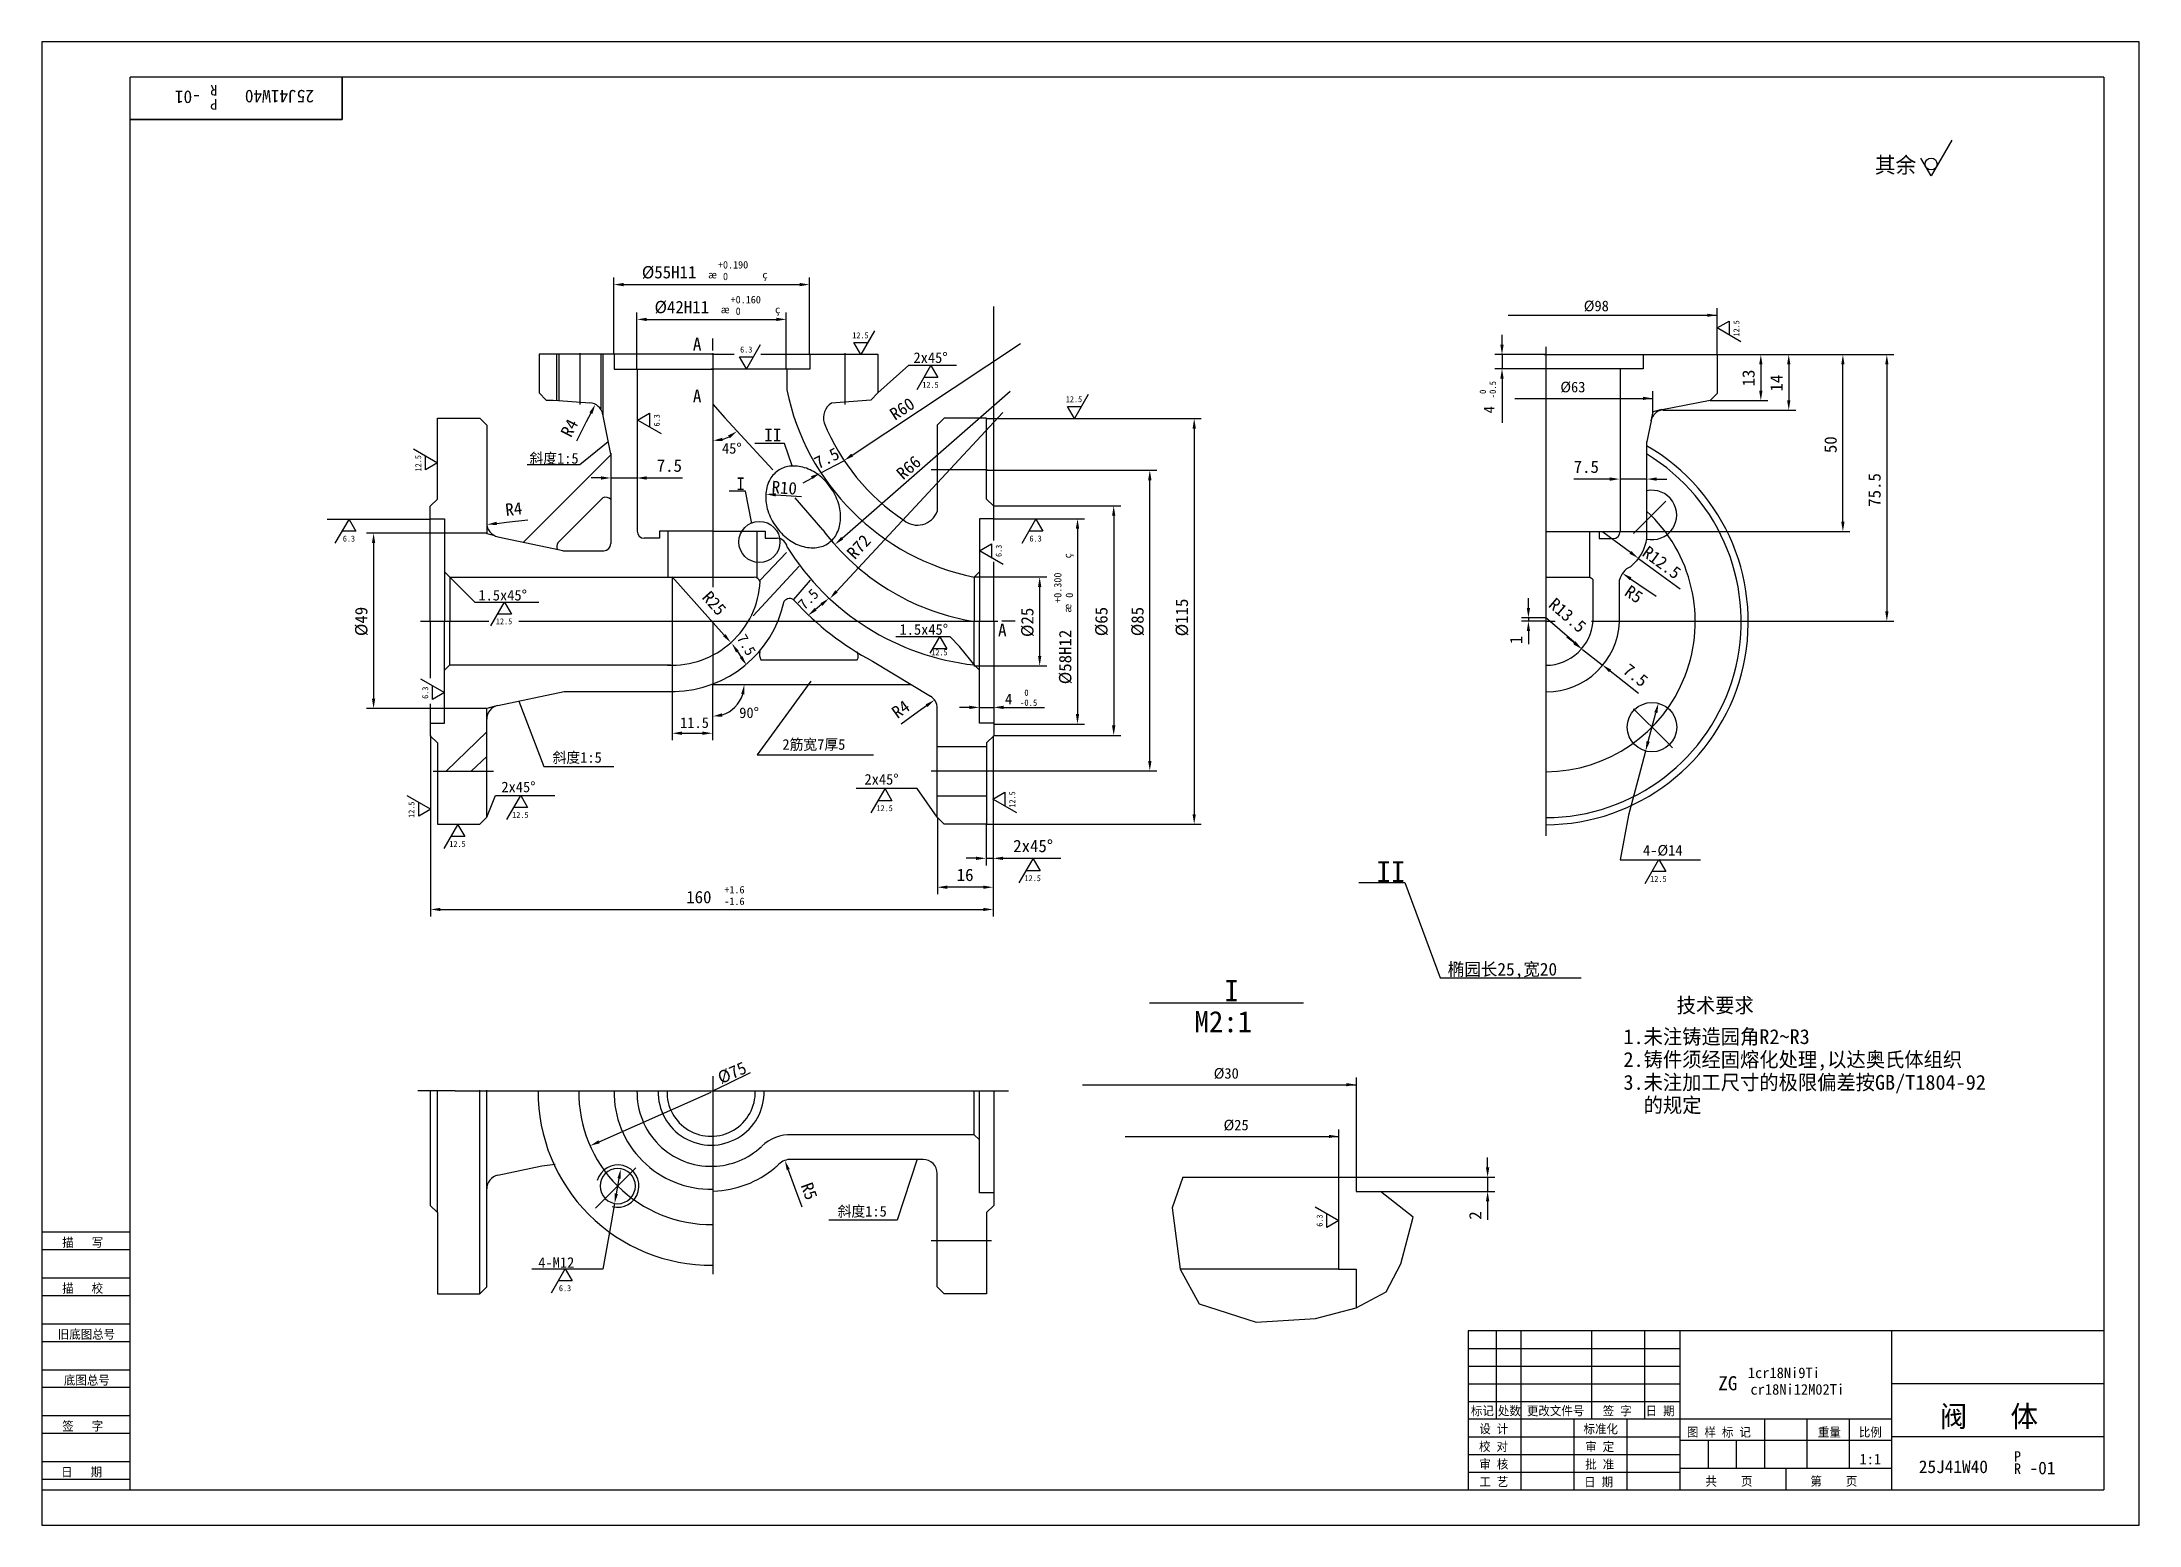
# Model space of a CAD drawing. Header units: metres. Extents: x 0 to 594, y 0 to 420.
import ezdxf

# ---------------------------------------------------------------- set-up
doc = ezdxf.new("R2010")
doc.units = ezdxf.units.M
for name, color, linetype in [('C', 6, 'Continuous'), ('D', 1, 'Continuous'), ('FL', 5, 'Continuous'), ('HA', 5, 'Continuous'), ('T', 7, 'Continuous'), ('TL', 4, 'Continuous')]:
    doc.layers.add(name, color=color, linetype=linetype)

# ---------------------------------------------------------------- blocks, each defined once
blk = doc.blocks.new('TUKUN2')
at = {"layer": 'FL'}
for p, q in [((0, 420), (0, 0)), ((594, 420), (0, 420)), ((594, 0), (594, 420)), ((0, 78), (25, 78)), ((0, 70), (25, 70)), ((0, 65), (25, 65)), ((0, 57), (25, 57)), ((412, 30), (412, 55)), ((419, 10), (419, 55)), ((439, 30), (439, 55)), ((454, 30), (454, 55)), ((0, 52), (25, 52)), ((404, 50), (464, 50)), ((0, 44), (25, 44)), ((404, 45), (464, 45)), ((0, 39), (25, 39)), ((404, 40), (464, 40)), ((0, 31), (25, 31)), ((404, 35), (464, 35)), ((449, 10), (449, 30)), ((0, 26), (25, 26)), ((404, 25), (464, 25)), ((0, 18), (25, 18)), ((404, 20), (464, 20)), ((0, 13), (25, 13)), ((404, 15), (464, 15)), ((0, 0), (594, 0))]:
    blk.add_line(p, q, dxfattribs=at)
at = {"layer": 'TL'}
for p, q in [((25, 10), (25, 410)), ((584, 410), (25, 410)), ((85, 410), (85, 398)), ((584, 410), (584, 10)), ((85, 398), (25, 398)), ((0, 83), (25, 83)), ((404, 55), (404, 10)), ((584, 55), (404, 55)), ((464, 10), (464, 55)), ((524, 10), (524, 55)), ((584, 40), (524, 40)), ((524, 30), (404, 30)), ((434, 10), (434, 30)), ((488, 16), (488, 30)), ((500, 16), (500, 30)), ((512, 16), (512, 30)), ((464, 24), (524, 24)), ((472, 16), (472, 24)), ((480, 16), (480, 24)), ((584, 25), (524, 25)), ((524, 16), (464, 16)), ((494, 10), (494, 16)), ((0, 10), (584, 10))]:
    blk.add_line(p, q, dxfattribs=at)
at = {"layer": 'T'}
for s, p in [('描   写', (5.74, 78.76)), ('描   校', (5.74, 65.76)), ('旧底图总号', (4.49, 52.76)), ('底图总号', (6.22, 39.76)), ('标记', (404.75, 31.07)), ('处数', (412.38, 31.07)), ('更改文件号', (420.61, 31.07)), ('签 字', (442.1, 31.07)), ('日 期', (454.23, 31.07)), ('签   字', (5.74, 26.76)), ('校 对', (407.05, 20.99)), ('设 计', (407.14, 25.99)), ('标准化', (436.65, 25.93)), ('审 定', (437.13, 20.93)), ('图 样 标 记', (465.95, 25.04)), ('重量', (503.03, 25.04)), ('比例', (514.64, 25.04)), ('审 核', (407.14, 15.99)), ('批 准', (437.13, 15.93)), ('日   期', (5.45, 13.76)), ('工 艺', (407.14, 10.99)), ('日 期', (436.84, 10.93)), ('共    页', (471.18, 11.13)), ('第    页', (500.9, 11.13))]:
    blk.add_text(s, height=2.5, dxfattribs=at).set_placement(p)

msp = doc.modelspace()

# ---------------------------------------------------------------- linework, layer by layer
at = {"layer": 'C'}
for p, q in [((426, 333.66), (426, 243.51)), ((152.33, 331.91), (152.33, 317.35)), ((190, 331.91), (190, 322.75)), ((227.41, 331.91), (227.41, 317.35)), ((190, 317.4), (190, 265.59)), ((207.03, 298.85), (193.43, 313.54)), ((267.71, 298.79), (251.89, 298.79)), ((221.2, 281.79), (213.37, 290.91)), ((450.83, 280.83), (459.94, 289.95)), ((107.27, 256), (126.62, 256)), ((135.11, 256), (270.75, 256)), ((190, 256.04), (190, 238.08)), ((425.88, 256), (428.59, 256)), ((438.86, 256), (483.4, 256)), ((426, 243.51), (426, 235.85)), ((426, 235.85), (426, 195.15)), ((450.83, 231.17), (459.94, 222.06)), ((459.94, 222.06), (461.87, 220.13)), ((110.86, 213.47), (127.92, 213.47)), ((267.71, 213.47), (251.89, 213.47)), ((190, 127.11), (190, 101.64)), ((117, 123), (106.43, 123)), ((117, 123), (250, 123)), ((250, 123), (273.78, 123)), ((168.21, 101.12), (158.91, 91.82)), ((190, 101.64), (190, 94.62)), ((158.91, 91.82), (156.79, 89.7)), ((190, 94.62), (190, 71.01)), ((268.96, 80.45), (251.89, 80.45))]:
    msp.add_line(p, q, dxfattribs=at)
msp.add_lwpolyline([(221.2, 281.79, 0.19), (262.98, 256.07, 0.19)], format="xyb", dxfattribs=at)
for centre, radius, start, end in [((425.8, 255.83), 42.5, 270.27, 47.48), ((189.54, 122.59), 37.5, 179.37, 270.71)]:
    msp.add_arc(centre, radius, start, end, dxfattribs=at)
at = {"layer": 'D'}
for p, q in [((540.96, 392.19), (535.11, 382.05)), ((535.11, 382.05), (532.18, 387.12)), ((161.95, 331.57), (161.95, 353.29)), ((164.75, 351.29), (214.6, 351.29)), ((217.4, 331.57), (217.4, 353.29)), ((269.58, 288.5), (269.58, 345.05)), ((474.47, 331.46), (474.47, 344.6)), ((168.53, 327.25), (168.53, 343.43)), ((171.33, 341.43), (208.02, 341.43)), ((210.82, 327.25), (210.82, 343.43)), ((415.26, 342.6), (474.47, 342.6)), ((474.49, 339), (477.87, 340.95)), ((481.25, 335.09), (474.49, 339)), ((477.87, 340.95), (477.87, 337.04)), ((203.44, 334.19), (199.53, 327.43)), ((229.52, 303.01), (277.18, 334.64)), ((231.96, 331.46), (230.01, 334.84)), ((230.01, 334.84), (233.91, 334.84)), ((235.86, 338.22), (231.96, 331.46)), ((413.56, 334.26), (413.56, 337.06)), ((145.75, 331.52), (145.75, 318.46)), ((158.91, 331.52), (158.91, 318.46)), ((197.58, 330.81), (201.48, 330.81)), ((199.53, 327.43), (197.58, 330.81)), ((236.77, 320.6), (245.59, 328.48)), ((245.59, 328.48), (259.06, 328.48)), ((247.89, 321.61), (251.8, 328.37)), ((251.8, 328.37), (253.75, 324.99)), ((425.96, 331.46), (411.56, 331.46)), ((425.96, 327.47), (411.56, 327.47)), ((413.56, 331.46), (413.56, 327.47)), ((474.47, 331.46), (488.87, 331.46)), ((486.87, 328.66), (486.87, 321.24)), ((488.87, 331.46), (496.78, 331.46)), ((494.78, 328.66), (494.78, 318.5)), ((496.78, 331.46), (512.11, 331.46)), ((510.11, 284.12), (510.11, 328.66)), ((512.11, 331.46), (524.56, 331.46)), ((522.56, 328.66), (522.56, 258.75)), ((226.67, 279.47), (274.21, 321.11)), ((253.75, 324.99), (249.84, 324.99)), ((413.56, 324.67), (413.56, 321.87)), ((413.56, 321.87), (413.56, 321.78)), ((413.56, 321.78), (413.56, 312.13)), ((456.3, 315.08), (456.3, 321.06)), ((155.47, 314.88), (154.19, 312.39)), ((158.91, 318.46), (158.91, 314.23)), ((168.69, 312.9), (172.07, 314.85)), ((172.07, 314.85), (172.07, 310.95)), ((225.06, 264.41), (272.15, 315.11)), ((292.44, 313.38), (290.49, 316.76)), ((290.49, 316.76), (294.39, 316.76)), ((296.34, 320.14), (292.44, 313.38)), ((417.19, 319.06), (456.3, 319.06)), ((455.77, 312.67), (456.36, 315.27)), ((458.85, 315.91), (456.25, 315.27)), ((459.07, 315.7), (496.78, 315.7)), ((472.54, 318.44), (488.87, 318.44)), ((154.19, 312.39), (151.39, 306.98)), ((175.45, 308.99), (168.69, 312.9)), ((267.71, 313.33), (328.37, 313.33)), ((326.37, 310.53), (326.37, 201.26)), ((105.27, 304.73), (112.03, 300.82)), ((160.35, 306.78), (152.39, 300.26)), ((210.35, 306.32), (201.97, 306.32)), ((212.52, 299.93), (210.35, 306.32)), ((108.65, 298.87), (108.65, 302.77)), ((112.03, 300.82), (108.65, 298.87)), ((152.39, 300.26), (137.43, 300.26)), ((227, 301.24), (220.5, 297.89)), ((267.71, 298.7), (315.8, 298.7)), ((158.35, 296.52), (155.55, 296.52)), ((161.15, 296.52), (168.45, 296.52)), ((171.25, 296.52), (174.05, 296.52)), ((174.05, 296.52), (181.48, 296.52)), ((199.32, 292.77), (194.67, 292.77)), ((201.06, 283.67), (199.32, 292.77)), ((207.83, 291.76), (215.18, 291.3)), ((218.01, 296.36), (215.52, 295.08)), ((313.8, 216.36), (313.8, 295.9)), ((441.29, 296.21), (433.86, 296.21)), ((444.09, 296.21), (441.29, 296.21)), ((454.6, 296.21), (446.89, 296.21)), ((457.4, 296.21), (460.2, 296.21)), ((269.58, 288.62), (305.57, 288.62)), ((303.57, 285.82), (303.57, 226.43)), ((96.37, 284.8), (80.83, 284.8)), ((83.1, 278.04), (87, 284.8)), ((88.95, 281.42), (85.05, 281.42)), ((87, 284.8), (88.95, 281.42)), ((125.99, 280.89), (91.93, 280.89)), ((110.06, 284.8), (96.37, 284.8)), ((126.03, 283.33), (126.03, 280.7)), ((128.29, 280.17), (126.03, 280.67)), ((128.81, 283.66), (131.59, 283.99)), ((131.59, 283.99), (137.64, 284.69)), ((269.58, 284.95), (295.32, 284.95)), ((277.61, 278.07), (281.51, 284.83)), ((283.46, 281.45), (279.56, 281.45)), ((281.51, 284.83), (283.46, 281.45)), ((293.32, 282.15), (293.32, 229.64)), ((441.13, 281.32), (512.11, 281.32)), ((449.96, 275.42), (442.15, 281.16)), ((93.93, 278.09), (93.93, 234.05)), ((265.54, 275.93), (268.92, 277.88)), ((272.3, 272.03), (265.54, 275.93)), ((268.92, 277.88), (268.92, 273.98)), ((452.22, 273.76), (456.73, 270.45)), ((115.54, 268.43), (122.61, 261.36)), ((193.28, 251.99), (178.47, 268.52)), ((178.47, 268.39), (178.47, 222.23)), ((264, 268.48), (284.6, 268.48)), ((449.98, 267.97), (452.29, 266.4)), ((456.73, 270.45), (463.98, 265.12)), ((122.61, 261.36), (140.75, 261.36)), ((127.1, 254.62), (131.01, 261.38)), ((131.01, 261.38), (132.96, 258)), ((282.6, 265.68), (282.6, 246.11)), ((421.04, 259.73), (421.04, 262.53)), ((452.29, 266.4), (457.19, 263.07)), ((132.96, 258), (129.06, 258)), ((220.77, 260.67), (219.12, 259.32)), ((425.88, 256.93), (419.04, 256.93)), ((425.88, 255.99), (419.04, 255.99)), ((421.04, 256.93), (421.04, 255.99)), ((434.01, 249.98), (425.92, 256.97)), ((483.4, 255.95), (524.56, 255.95)), ((257.28, 251.56), (241.82, 251.56)), ((251.63, 246.88), (254.33, 251.56)), ((254.33, 251.56), (256.28, 248.18)), ((259.9, 248.82), (257.28, 251.56)), ((421.04, 253.19), (421.04, 250.39)), ((421.04, 250.39), (421.04, 249.46)), ((434.14, 249.71), (431.93, 251.43)), ((196.98, 247.36), (198.02, 245.82)), ((256.28, 248.18), (252.38, 248.18)), ((264.3, 243.31), (259.9, 248.82)), ((436.34, 247.99), (441.95, 243.62)), ((107.26, 239.66), (114.02, 235.76)), ((110.64, 233.81), (110.64, 237.71)), ((189.89, 238.08), (189.89, 222.23)), ((217.77, 239.01), (202.56, 218.15)), ((264, 243.31), (284.6, 243.31)), ((444.15, 241.89), (446.36, 240.17)), ((446.36, 240.17), (452.22, 235.61)), ((114.02, 235.76), (110.64, 233.81)), ((129.17, 232.11), (126, 231.2)), ((135.09, 233.3), (142.17, 214.83)), ((250.55, 232.02), (248.29, 230.38)), ((125.99, 231.25), (91.93, 231.25)), ((126, 228.2), (126, 231.13)), ((248.29, 230.38), (243.35, 226.8)), ((262.72, 231.55), (259.92, 231.55)), ((265.52, 231.55), (269.56, 231.55)), ((269.58, 226.84), (295.32, 226.84)), ((272.36, 231.55), (275.16, 231.55)), ((275.16, 231.55), (275.25, 231.55)), ((275.25, 231.55), (279.4, 231.55)), ((279.4, 231.55), (283.97, 231.55)), ((454.95, 221.91), (457.13, 230.02)), ((110.08, 223.58), (110.08, 172.33)), ((181.27, 224.23), (187.09, 224.23)), ((269.42, 223.5), (269.42, 186.81)), ((269.58, 223.63), (305.57, 223.63)), ((142.17, 214.83), (162.01, 214.83)), ((202.56, 218.15), (235.55, 218.15)), ((454.22, 219.2), (452.77, 213.79)), ((247.89, 208.55), (230.67, 208.55)), ((234.91, 201.72), (238.81, 208.48)), ((238.81, 208.48), (240.76, 205.1)), ((253.58, 200.5), (247.89, 208.55)), ((267.71, 213.56), (315.8, 213.56)), ((452.77, 213.79), (449.34, 200.99)), ((103.36, 206.6), (110.12, 202.7)), ((106.74, 200.75), (106.74, 204.65)), ((110.12, 202.7), (106.74, 200.75)), ((126, 200.5), (128.51, 206.57)), ((128.51, 206.57), (145.3, 206.57)), ((131.71, 199.81), (135.62, 206.57)), ((137.57, 203.19), (133.66, 203.19)), ((135.62, 206.57), (137.57, 203.19)), ((240.76, 205.1), (236.86, 205.1)), ((269.37, 205.6), (272.75, 207.55)), ((276.13, 201.69), (269.37, 205.6)), ((272.75, 207.55), (272.75, 203.65)), ((113.93, 191.58), (117.83, 198.34)), ((117.83, 198.34), (119.78, 194.96)), ((253.63, 200.37), (253.63, 178.63)), ((267.41, 198.39), (267.41, 186.81)), ((267.71, 198.46), (328.37, 198.46)), ((449.34, 200.99), (447, 188.38)), ((119.78, 194.96), (115.88, 194.96)), ((264.61, 188.81), (261.81, 188.81)), ((267.41, 188.81), (269.42, 188.81)), ((269.42, 186.81), (269.42, 178.63)), ((272.22, 188.81), (275.02, 188.81)), ((275.02, 188.81), (288.61, 188.81)), ((276.84, 181.9), (280.75, 188.66)), ((282.7, 185.28), (278.8, 185.28)), ((280.75, 188.66), (282.7, 185.28)), ((447, 188.38), (469.79, 188.38)), ((454.07, 181.69), (457.98, 188.45)), ((459.93, 185.07), (456.02, 185.07)), ((457.98, 188.45), (459.93, 185.07)), ((266.62, 180.63), (256.43, 180.63)), ((269.42, 178.63), (269.42, 172.33)), ((373, 182), (386, 182)), ((386, 182), (396, 155)), ((112.88, 174.33), (266.62, 174.33)), ((396, 155), (436, 155)), ((190, 123), (194.79, 125.25)), ((194.79, 125.25), (200.7, 128.16)), ((372.31, 98.46), (372.31, 126.7)), ((157.81, 108.54), (189.54, 122.59)), ((294.73, 124.7), (372.31, 124.7)), ((306.83, 110.06), (367.35, 110.06)), ((367.35, 98.46), (367.35, 112.06)), ((247.95, 103.58), (242.25, 86.36)), ((409.48, 101.3), (409.48, 104.1)), ((162.71, 93.83), (163.48, 98.16)), ((211.4, 100.62), (213.2, 95.67)), ((213.2, 95.67), (215.24, 90.11)), ((372.29, 98.5), (411.48, 98.5)), ((409.48, 98.5), (409.48, 94.5)), ((162.21, 91.08), (161.23, 85.56)), ((360.59, 90.16), (367.35, 86.26)), ((379.18, 94.5), (411.48, 94.5)), ((409.48, 91.7), (409.48, 88.9)), ((161.23, 85.56), (158.9, 72.51)), ((242.25, 86.36), (222.84, 86.36)), ((363.97, 84.31), (363.97, 88.21)), ((367.35, 86.26), (363.97, 84.31)), ((409.48, 88.9), (409.48, 86.48)), ((158.9, 72.51), (138.8, 72.51)), ((144.3, 65.78), (148.21, 72.54)), ((148.21, 72.54), (150.16, 69.16)), ((150.16, 69.16), (146.26, 69.16))]:
    msp.add_line(p, q, dxfattribs=at)
msp.add_lwpolyline([(223.39, 293.82, 0.08), (219.93, 297.4, 0.09), (216.01, 299.43, 0.11), (211.77, 299.82, 0.13), (208.4, 298.53, 0.13), (206.05, 295.78, 0.11), (205.02, 291.65, 0.09), (205.62, 287.28, 0.08), (207.85, 282.83, 0.08), (211.31, 279.25, 0.09), (215.23, 277.22, 0.11), (219.47, 276.83, 0.13), (222.84, 278.12, 0.13), (225.18, 280.87, 0.11), (226.22, 285, 0.09), (225.61, 289.37, 0.08)], format="xyb", close=True, dxfattribs=at)
msp.add_circle((535.11, 385.43), 1.69, dxfattribs=at)
for centre, radius, start, end in [((190, 317.25), 10.18, 285.81, 296.98), ((189.89, 238.03), 9.04, 287.81, 342.19)]:
    msp.add_arc(centre, radius, start, end, dxfattribs=at)
for points in [[(164.75, 351.75), (164.75, 350.82), (161.95, 351.29)], [(214.6, 351.75), (214.6, 350.82), (217.4, 351.29)], [(171.33, 341.9), (171.33, 340.96), (168.53, 341.43)], [(208.02, 341.9), (208.02, 340.96), (210.82, 341.43)], [(471.67, 343.05), (474.47, 342.6), (471.67, 342.15)], [(413.09, 334.26), (414.03, 334.26), (413.56, 331.46)], [(413.09, 324.67), (414.03, 324.67), (413.56, 327.47)], [(486.4, 328.66), (487.34, 328.66), (486.87, 331.46)], [(494.31, 328.66), (495.24, 328.66), (494.78, 331.46)], [(509.64, 328.66), (510.58, 328.66), (510.11, 331.46)], [(522.1, 328.66), (523.03, 328.66), (522.56, 331.46)], [(486.4, 321.24), (487.34, 321.24), (486.87, 318.44)], [(155.89, 314.66), (155.06, 315.09), (156.76, 317.36)], [(453.5, 319.51), (456.3, 319.06), (453.5, 318.61)], [(494.31, 318.5), (495.24, 318.5), (494.78, 315.7)], [(194.35, 308.56), (194.88, 307.79), (196.91, 309.78)], [(325.91, 310.53), (326.84, 310.53), (326.37, 313.33)], [(192.84, 306.99), (192.71, 307.92), (190, 307.07)], [(229.78, 302.62), (229.26, 303.4), (227.19, 301.46)], [(217.8, 297.02), (218.23, 296.19), (220.5, 297.89)], [(313.33, 295.9), (314.27, 295.9), (313.8, 298.7)], [(158.35, 296.98), (158.35, 296.05), (161.15, 296.52)], [(171.25, 296.98), (171.25, 296.05), (168.45, 296.52)], [(207.8, 291.29), (207.86, 292.23), (205.03, 291.94)], [(444.09, 296.68), (444.09, 295.74), (446.89, 296.21)], [(457.4, 296.68), (457.4, 295.74), (454.6, 296.21)], [(303.1, 285.82), (304.04, 285.82), (303.57, 288.62)], [(93.47, 278.09), (94.4, 278.09), (93.93, 280.89)], [(128.86, 283.2), (128.75, 284.12), (126.03, 283.33)], [(226.97, 279.12), (226.36, 279.82), (224.56, 277.63)], [(292.85, 282.15), (293.79, 282.15), (293.32, 284.95)], [(509.64, 284.12), (510.58, 284.12), (510.11, 281.32)], [(449.69, 275.04), (450.24, 275.8), (452.22, 273.76)], [(282.14, 265.68), (283.07, 265.68), (282.6, 268.48)], [(449.72, 267.59), (450.24, 268.36), (447.66, 269.54)], [(220.48, 261.04), (221.07, 260.31), (222.94, 262.45)], [(225.4, 264.09), (224.71, 264.72), (223.15, 262.35)], [(218.82, 259.68), (219.41, 258.96), (216.95, 257.55)], [(420.57, 259.73), (421.5, 259.73), (421.04, 256.93)], [(420.57, 253.19), (421.5, 253.19), (421.04, 255.99)], [(522.1, 258.75), (523.03, 258.75), (522.56, 255.95)], [(192.94, 251.68), (193.63, 252.3), (195.15, 249.9)], [(197.37, 247.62), (196.6, 247.1), (195.41, 249.68)], [(433.71, 249.62), (434.32, 250.33), (436.13, 248.15)], [(434.42, 250.08), (433.85, 249.34), (436.34, 247.99)], [(198.41, 246.08), (197.64, 245.56), (199.59, 243.5)], [(282.14, 246.11), (283.07, 246.11), (282.6, 243.31)], [(444.44, 242.26), (443.87, 241.53), (441.95, 243.62)], [(198.04, 235.33), (198.96, 235.19), (198.93, 238.03)], [(93.47, 234.05), (94.4, 234.05), (93.93, 231.25)], [(250.83, 231.64), (250.28, 232.4), (252.82, 233.66)], [(262.72, 232.02), (262.72, 231.09), (265.52, 231.55)], [(272.36, 232.02), (272.36, 231.09), (269.56, 231.55)], [(457.58, 229.9), (456.67, 230.14), (457.85, 232.72)], [(192.73, 228.96), (192.58, 229.88), (189.89, 228.99)], [(292.85, 229.64), (293.79, 229.64), (293.32, 226.84)], [(303.1, 226.43), (304.04, 226.43), (303.57, 223.63)], [(181.27, 224.7), (181.27, 223.77), (178.47, 224.23)], [(187.09, 224.7), (187.09, 223.77), (189.89, 224.23)], [(455.4, 221.79), (454.5, 222.03), (454.22, 219.2)], [(313.33, 216.36), (314.27, 216.36), (313.8, 213.56)], [(325.91, 201.26), (326.84, 201.26), (326.37, 198.46)], [(264.61, 189.27), (264.61, 188.34), (267.41, 188.81)], [(272.22, 189.27), (272.22, 188.34), (269.42, 188.81)], [(256.43, 181.09), (256.43, 180.16), (253.63, 180.63)], [(266.62, 181.09), (266.62, 180.16), (269.42, 180.63)], [(112.88, 174.8), (112.88, 173.87), (110.08, 174.33)], [(266.62, 174.8), (266.62, 173.87), (269.42, 174.33)], [(369.51, 125.15), (372.31, 124.7), (369.51, 124.25)], [(158, 108.11), (157.62, 108.96), (155.25, 107.4)], [(364.55, 110.51), (367.35, 110.06), (364.55, 109.61)], [(210.96, 100.46), (211.83, 100.78), (210.43, 103.25)], [(409.01, 101.3), (409.95, 101.3), (409.48, 98.5)], [(163.94, 98.08), (163.02, 98.25), (163.97, 100.92)], [(163.16, 93.75), (162.25, 93.92), (162.21, 91.08)], [(409.01, 91.7), (409.95, 91.7), (409.48, 94.5)]]:
    msp.add_solid(points, dxfattribs=at)
at = {"layer": 'FL'}
for p, q in [((594, 420), (0, 420)), ((0, 420), (0, 0)), ((323.19, 98.5), (320.12, 89.84)), ((320.12, 89.84), (322.43, 72.5)), ((388.4, 87.2), (379.18, 94.5)), ((384.94, 73.99), (388.4, 87.2)), ((322.43, 72.5), (327.8, 62.69)), ((380.72, 66.07), (384.94, 73.99)), ((372.29, 61.55), (380.72, 66.07)), ((327.8, 62.69), (343.9, 57.41)), ((360.77, 58.53), (372.29, 61.55)), ((343.9, 57.41), (360.77, 58.53))]:
    msp.add_line(p, q, dxfattribs=at)
msp.add_circle((203.22, 278.4), 5.83, dxfattribs=at)
msp.add_arc((163.09, 96), 6, 255, 165, dxfattribs=at)
at = {"layer": 'HA'}
for p, q in [((203.4, 267.6), (210.93, 275.4)), ((201.41, 257.46), (214.51, 271.51)), ((212.93, 262.14), (217.69, 267.6)), ((114.47, 213.47), (126.01, 224.67)), ((121.54, 213.47), (126.01, 217.65))]:
    msp.add_line(p, q, dxfattribs=at)
at = {"layer": 'TL'}
for p, q in [((85, 398), (85, 410)), ((25, 398), (85, 398)), ((189.99, 332.6), (189.99, 336.06)), ((140.81, 331.6), (140.81, 320.6)), ((146.29, 331.6), (140.81, 331.6)), ((158.24, 331.6), (146.29, 331.6)), ((146.37, 331.52), (146.37, 318.46)), ((162.31, 331.6), (158.24, 331.6)), ((158.28, 331.52), (158.28, 316.1)), ((162.11, 331.38), (162.11, 327.38)), ((162.11, 327.38), (168.61, 327.38)), ((189.81, 331.6), (162.31, 331.6)), ((168.61, 327.38), (168.61, 281.45)), ((168.61, 327.38), (190.01, 327.38)), ((210.97, 327.38), (189.58, 327.38)), ((189.77, 331.6), (196.08, 331.6)), ((203.63, 331.6), (217.27, 331.6)), ((210.97, 327.38), (210.97, 321.61)), ((217.47, 327.38), (210.97, 327.38)), ((217.27, 331.6), (236.77, 331.6)), ((217.47, 331.38), (217.47, 327.38)), ((236.77, 331.6), (236.77, 320.6)), ((425.51, 331.48), (453.43, 331.48)), ((447.02, 327.42), (426, 327.42)), ((447.02, 327.42), (447.02, 281.35)), ((453.52, 327.42), (447.02, 327.42)), ((453.43, 331.48), (474.51, 331.48)), ((453.52, 331.42), (453.52, 327.42)), ((474.51, 331.48), (474.51, 320.48)), ((190, 322.75), (190, 317.4)), ((140.81, 320.6), (142.81, 318.6)), ((142.81, 318.6), (144.81, 318.6)), ((144.81, 318.6), (146.3, 318.49)), ((146.3, 318.49), (155.23, 317.8)), ((190, 317.4), (193.43, 313.54)), ((234.77, 318.6), (223.62, 317.74)), ((236.77, 320.6), (234.77, 318.6)), ((472.51, 318.48), (458.93, 315.83)), ((474.51, 320.48), (472.51, 318.48)), ((112, 290.5), (112, 313.5)), ((112, 313.5), (124, 313.5)), ((124, 313.5), (126, 311.5)), ((126, 311.5), (126, 283.8)), ((161.15, 303.3), (158.84, 314.61)), ((255.58, 313.5), (253.58, 311.5)), ((253.58, 311.5), (253.58, 287.06)), ((267.58, 313.5), (255.58, 313.5)), ((267.58, 290.5), (267.58, 313.5)), ((455.77, 312.67), (454.52, 306.35)), ((161.11, 303.53), (161.11, 279.38)), ((110, 288.5), (112, 290.5)), ((110, 285), (110, 288.5)), ((269.58, 288.5), (267.58, 290.5)), ((269.58, 285), (269.58, 288.5)), ((110, 256), (110, 285)), ((110.04, 284.93), (114.04, 284.93)), ((114.04, 284.93), (114.04, 269.93)), ((129.17, 279.89), (146.73, 276.18)), ((161.11, 279.38), (161.11, 277.93)), ((174.89, 279.45), (170.61, 279.45)), ((177.35, 281.45), (174.89, 281.45)), ((174.89, 281.45), (174.89, 279.45)), ((177.3, 281.45), (177.3, 268.41)), ((189.89, 281.45), (177.35, 281.45)), ((189.89, 281.45), (202.6, 281.45)), ((202.48, 281.45), (202.48, 268.41)), ((202.6, 281.45), (204.89, 281.45)), ((204.89, 281.45), (204.89, 279.45)), ((204.89, 279.45), (208.24, 279.45)), ((265.54, 284.93), (265.54, 269.93)), ((269.54, 284.93), (265.54, 284.93)), ((269.58, 278.8), (269.58, 285)), ((426.11, 281.35), (438.47, 281.35)), ((438.35, 281.35), (438.35, 268.35)), ((438.47, 281.35), (441.11, 281.35)), ((441.11, 281.35), (441.11, 279.35)), ((443.72, 279.35), (445.02, 279.35)), ((146.73, 276.18), (147.92, 275.93)), ((147.52, 275.93), (159.11, 275.93)), ((114.04, 269.93), (114.04, 255.92)), ((114.04, 269.93), (115.54, 268.43)), ((115.54, 268.43), (177.35, 268.43)), ((115.54, 268.43), (115.54, 255.92)), ((177.35, 268.43), (178.1, 268.43)), ((178.1, 268.43), (189.89, 268.43)), ((189.89, 268.43), (201.76, 268.43)), ((265.54, 269.93), (264.04, 268.43)), ((264.04, 268.43), (264.04, 255.92)), ((265.54, 269.93), (265.54, 255.92)), ((269.58, 256), (269.58, 272.78)), ((438.35, 268.35), (426.11, 268.35)), ((110, 256), (110, 239.8)), ((114.04, 242.07), (114.04, 256.07)), ((115.54, 243.57), (115.54, 256.07)), ((264.04, 243.57), (264.04, 256.07)), ((265.54, 242.07), (265.54, 256.07)), ((269.58, 256), (269.58, 227)), ((271.92, 256.06), (275.67, 256.06)), ((114.04, 242.07), (115.54, 243.57)), ((115.54, 243.57), (178.1, 243.57)), ((147.92, 243.57), (178.02, 243.57)), ((203.67, 245.03), (230.91, 245.03)), ((235.27, 244.68), (251.66, 234.73)), ((235.27, 244.68), (235.27, 244.68)), ((265.54, 242.07), (264.04, 243.57)), ((114.04, 227.07), (114.04, 242.07)), ((190.06, 238.03), (246.09, 238.03)), ((265.54, 227.07), (265.54, 242.07)), ((110, 232.59), (110, 227)), ((129.17, 232.11), (147.92, 236.07)), ((147.92, 236.07), (179.35, 236.07)), ((110, 227), (110, 223.5)), ((110.04, 227.07), (114.04, 227.07)), ((126, 200.5), (126, 228.2)), ((253.58, 228.44), (253.58, 231.31)), ((253.58, 224.94), (253.58, 228.44)), ((269.54, 227.07), (265.54, 227.07)), ((269.58, 227), (269.58, 223.5)), ((110, 223.5), (112, 221.5)), ((112, 221.5), (112, 198.5)), ((253.58, 220.44), (253.58, 224.94)), ((253.58, 206.49), (253.58, 220.44)), ((253.63, 220.44), (267.61, 220.44)), ((269.58, 223.5), (267.58, 221.5)), ((267.58, 221.5), (267.58, 220.44)), ((267.58, 220.44), (267.58, 206.49)), ((253.58, 200.5), (253.58, 206.49)), ((253.63, 206.49), (267.61, 206.49)), ((267.58, 206.49), (267.58, 198.5)), ((112, 198.5), (124, 198.5)), ((124, 198.5), (126, 200.5)), ((255.58, 198.5), (253.58, 200.5)), ((267.58, 198.5), (255.58, 198.5)), ((313.68, 147.86), (357.3, 147.86)), ((110, 122.98), (110, 93.98)), ((112, 88.48), (112, 123.11)), ((124, 65.48), (124, 123.11)), ((126, 95.18), (126, 123.11)), ((264.04, 110.55), (264.04, 123.06)), ((265.54, 109.05), (265.54, 123.06)), ((269.58, 122.98), (269.58, 93.98)), ((264.04, 110.49), (212.03, 110.49)), ((265.54, 109.05), (264.04, 110.55)), ((265.54, 94.05), (265.54, 109.05)), ((129.17, 99.1), (141.61, 101.72)), ((141.61, 101.72), (145.34, 102.21)), ((213.65, 103.55), (212.22, 103.55)), ((249.58, 103.55), (213.65, 103.55)), ((126, 67.48), (126, 95.18)), ((253.58, 98.3), (253.58, 99.55)), ((253.58, 95.42), (253.58, 98.3)), ((253.58, 91.93), (253.58, 95.42)), ((323.19, 98.5), (360.01, 98.5)), ((360.01, 98.5), (367.29, 98.5)), ((367.29, 98.5), (367.29, 72.5)), ((367.29, 98.5), (372.29, 98.5)), ((372.29, 98.5), (372.29, 94.5)), ((110, 93.98), (110, 90.48)), ((110, 90.48), (112, 88.48)), ((253.58, 87.43), (253.58, 91.93)), ((269.54, 94.05), (265.54, 94.05)), ((269.58, 90.48), (267.58, 88.48)), ((269.58, 93.98), (269.58, 90.48)), ((372.29, 94.5), (379.18, 94.5)), ((112, 88.48), (112, 65.48)), ((253.58, 73.48), (253.58, 87.43)), ((267.58, 88.48), (267.58, 87.43)), ((267.58, 87.43), (267.58, 73.48)), ((253.58, 67.48), (253.58, 73.48)), ((267.58, 73.48), (267.58, 65.48)), ((367.29, 72.5), (322.43, 72.5)), ((367.29, 72.5), (372.29, 72.5)), ((372.29, 72.5), (372.29, 61.55)), ((112, 65.48), (124, 65.48)), ((124, 65.48), (126, 67.48)), ((255.58, 65.48), (253.58, 67.48)), ((267.58, 65.48), (255.58, 65.48))]:
    msp.add_line(p, q, dxfattribs=at)
for points in [[(210.97, 321.5, 0.3), (264.09, 268.42, 0.3)], [(223.62, 317.74, 0.33), (221.56, 312.14, 0.33)], [(221.56, 312.14, 0.15), (244.1, 284.58, 0.3)], [(454.52, 306.78), (454.52, 279.42, -0.19), (449.91, 271.37)], [(161.15, 290.41, 0.32), (158.87, 290.92, 0.32)], [(244.1, 284.58, 0.52), (253.58, 287.06, 0.52)], [(211.09, 276.96, 0.36), (208.24, 279.45, 0.36)], [(146.1, 278.15, 0.24), (146.02, 276.33, 0.24)], [(211.09, 276.96, 0.23), (264.04, 243.57, 0.23)], [(211.09, 276.96, 0.23), (264.04, 243.57, 0.23)], [(203.43, 267.22, 0.28), (201.76, 268.43, 0.28)], [(426, 243.47, 0.39), (439.38, 256), (439.38, 267.66)], [(426.05, 235.97, 0.4), (446.88, 255.76), (446.88, 267.66)], [(439.38, 267.66, 0.16), (438.35, 268.35, 0.16)], [(449.91, 271.37, 0.25), (446.88, 267.66, 0.25)], [(213.11, 261.87, 0.43), (210.23, 261.63, 0.43)], [(213.11, 261.87, 0.09), (235.27, 244.68, 0.23)], [(203.3, 247.37, 0.21), (203.67, 245.03, 0.21)], [(230.91, 245.03, 0.32), (230.77, 247.37, 0.32)], [(212.32, 110.55, 0.2), (203.89, 107.25, 0.2)], [(168.09, 96, 1), (158.09, 96, 1), (168.09, 96, 1)], [(212.22, 103.55, 0.2), (208.71, 102.18, 0.2)]]:
    msp.add_lwpolyline(points, format="xyb", dxfattribs=at)
for points in [[(161.21, 303.16), (154.14, 296.08), (136.41, 278.36)], [(158.87, 290.92), (146.1, 278.15)], [(441.11, 279.35), (443.72, 279.35)]]:
    msp.add_lwpolyline(points, dxfattribs=at)
msp.add_circle((456.04, 225.96), 7, dxfattribs=at)
for centre, radius, start, end in [((154.92, 313.81), 4, 11.53, 85.61), ((459.69, 311.9), 4, 101.06, 168.87), ((425.8, 255.83), 55.5, 270.2, 58.83), ((425.8, 255.83), 57.5, 270.2, 60.03), ((456.04, 286.04), 7, 257.26, 102.48), ((130, 283.8), 4, 180, 258.08), ((170.61, 281.45), 2, 180, 270), ((445.02, 281.35), 2, 270, 0), ((159.11, 277.93), 2, 270, 0), ((178.47, 268.52), 25, 266.97, 357.02), ((178.47, 268.52), 32.5, 271.14, 347.76), ((130, 228.2), 4, 101.92, 180), ((178.47, 268.52), 32.5, 266.97, 271.14), ((249.58, 231.31), 4, 0, 58.74), ((189.54, 122.59), 49, 179.52, 270.54), ((189.54, 122.59), 27.5, 179.14, 270.96), ((189.54, 122.59), 21, 178.87, 271.43), ((189.54, 122.59), 15, 178.42, 1.58), ((189.54, 122.59), 12.5, 178.1, 1.9), ((189.54, 122.59), 21, 271.43, 312.81), ((189.54, 122.59), 28, 271.43, 310.16), ((189.54, 122.59), 28, 310.16, 313.21), ((249.58, 99.55), 4, 0, 90), ((130, 95.18), 4, 101.92, 180)]:
    msp.add_arc(centre, radius, start, end, dxfattribs=at)

# ---------------------------------------------------------------- block references
at = {"layer": 'D'}
msp.add_blockref('TUKUN2', (0, 0), dxfattribs=at)

# ---------------------------------------------------------------- texts
for s, height, rotation, p in [('-01', 3.6, 180, (45, 406.2)), ('R', 3, 180, (49.7, 407.83)), ('25J41W40', 3.6, 180, (77.07, 406.4)), ('P', 3, 180, (49.7, 403.8)), ('12.5', 1.7, 90, (480.8, 336.57)), ('13', 3.5, 90, (485.12, 322.45)), (' 0', 1.8, 90, (409.01, 319.09)), ('-0.5', 1.8, 90, (411.83, 319.09)), ('14', 3.5, 90, (493.03, 321)), ('R60', 3.5, 33.57, (241.63, 312.68)), ('4', 3, 90, (411.41, 314.84)), ('R4', 3.5, 62.68, (149.84, 307.78)), ('6.3', 1.7, 90, (175, 311.12)), ('7.5', 3.5, 27.31, (219.92, 298.97)), ('50', 3.5, 90, (508.36, 303.56)), ('12.5', 1.7, 90, (107.42, 298.39)), ('R66', 3.5, 41.22, (243.94, 295.82)), ('75.5', 3.5, 90, (520.81, 288.37)), ('R10', 3.5, 356.4, (206.6, 292.25)), ('R4', 3.5, 6.68, (131.47, 285.73)), ('R72', 3.5, 47.11, (230.21, 273.25)), ('6.3', 1.7, 90, (271.85, 274.15)), ('%%231', 2.1, 90, (291.57, 273.76)), ('R12.5', 3.5, 323.7, (452.98, 274.71)), ('+0.300', 2.1, 90, (288.77, 261.16)), ('R25', 3.5, 311.87, (186.74, 262.55)), ('7.5', 3, 45, (215.95, 259.02)), (' 0', 2.1, 90, (292.06, 261.16)), ('%%c115', 3.5, 90, (324.62, 251.68)), ('R13.5', 3.5, 319.17, (426.47, 260.22)), ('R5', 3.5, 325.83, (447.96, 263.49)), ('%%C49', 3.5, 90, (92.18, 251.74)), ('%%c25', 3.5, 90, (280.85, 251.48)), ('%%230', 2.1, 90, (291.57, 258.36)), ('%%C65', 3.5, 90, (301.82, 251.71)), ('%%C85', 3.5, 90, (312.05, 251.71)), ('7.5', 3, 300, (196.72, 251.18)), ('%%C58H12', 3.5, 90, (291.57, 238.11)), ('1', 3.5, 90, (419.29, 249.46)), ('7.5', 3.5, 322.04, (447.51, 241.5)), ('6.3', 1.7, 90, (109.41, 233.98)), ('R4', 3.5, 35.92, (242.33, 228.22)), ('12.5', 1.7, 90, (105.51, 200.27)), ('12.5', 1.7, 90, (275.68, 203.17)), ('%%C75', 3.5, 23.88, (192.37, 124.85)), ('R5', 3.5, 290.08, (214.88, 96.19)), ('6.3', 1.7, 90, (362.74, 84.48)), ('2', 3.5, 90, (407.73, 86.48))]:
    msp.add_text(s, height=height, rotation=rotation, dxfattribs=at).set_placement(p)
for s, height, p in [('其余', 4.5, (519.19, 382.89)), ('%%c55H11', 3.5, (169.92, 353.04)), ('+0.190', 2.1, (191.47, 355.84)), ('%%230', 2.1, (188.67, 353.04)), (' 0', 2.1, (191.47, 352.55)), ('%%231', 2.1, (204.07, 353.04)), ('%%c42H11', 3.5, (173.51, 343.18)), ('%%230', 2.1, (192.26, 343.18)), ('+0.160', 2.1, (195.06, 345.98)), (' 0', 2.1, (195.06, 342.69)), ('%%231', 2.1, (207.66, 343.18)), ('%%C98', 3, (436.72, 343.75)), ('A', 3.6, (184.36, 332.61)), ('6.3', 1.7, (197.75, 332.04)), ('12.5', 1.7, (229.53, 336.07)), ('2x45%%d', 3, (246.86, 329.1)), ('A', 3.6, (184.36, 317.92)), ('12.5', 1.7, (249.37, 322.06)), ('%%C63', 3, (430.08, 320.78)), ('12.5', 1.7, (290.01, 317.99)), ('II', 3.6, (204.58, 306.88)), ('斜度1:5', 3, (138.09, 300.59)), ('45%%d', 3, (192.62, 303.41)), ('7.5', 3.5, (174.14, 298.27)), ('7.5', 3.5, (433.86, 297.96)), ('I', 3.6, (196.69, 293.07)), ('6.3', 1.7, (85.22, 278.49)), ('6.3', 1.7, (279.73, 278.52)), ('1.5x45%%d', 3, (123.63, 261.83)), ('12.5', 1.7, (128.58, 255.07)), ('1.5x45%%d', 3, (242.91, 252.13)), ('A', 3.6, (270.8, 251.64)), ('12.5', 1.7, (251.9, 246.3)), ('90%%d', 3, (197.5, 228.54)), ('4', 3, (272.78, 232.41)), ('-0.5', 1.8, (277.03, 231.99)), (' 0', 1.8, (277.03, 234.81)), ('11.5', 3, (180.75, 225.73)), ('2筋宽7厚5', 3, (209.74, 219.56)), ('斜度1:5', 3, (144.65, 215.88)), ('2x45%%d', 3, (130.13, 207.52)), ('2x45%%d', 3, (232.98, 209.69)), ('12.5', 1.7, (236.38, 202.17)), ('12.5', 1.7, (133.19, 200.26)), ('12.5', 1.7, (115.4, 192.03)), ('2x45%%d', 3.5, (275.11, 190.56)), ('4-%%c14', 3, (453.5, 189.59)), ('16', 3.5, (259.11, 182.38)), ('II', 6, (378, 182)), ('160', 3.5, (182.5, 176.08)), ('+1.6', 2.1, (193.29, 178.88)), ('12.5', 1.7, (278.32, 182.35)), ('12.5', 1.7, (455.55, 182.14)), ('-1.6', 2.1, (193.29, 175.59)), ('椭园长25,宽20', 3.6, (398.2, 155.6)), ('I', 6, (334.92, 148.35)), ('           技术要求            ', 4.2, (431.6, 145.06)), ('M2:1', 6, (326.45, 139.56)), ('1.未注铸造园角R2%%126R3           ', 4.2, (447.96, 136.21)), ('2.铸件须经固熔化处理,以达奥氏体组织', 4.2, (447.96, 129.74)), ('%%c30', 3, (331.9, 126.42)), ('3.未注加工尺寸的极限偏差按GB/T1804-92', 4.2, (447.96, 123.27)), ('  的规定', 4.2, (447.96, 116.81)), ('%%c25', 3, (334.69, 111.78)), ('斜度1:5', 3, (225.38, 87.36)), ('4-M12', 3, (140.59, 72.85)), ('6.3', 1.7, (146.43, 66.23)), ('ZG', 4, (474.8, 38.16)), ('1cr18Ni9Ti', 3, (483.2, 41.61)), ('cr18Ni12M02Ti', 3, (483.94, 36.92)), ('阀   体', 6, (537.54, 27.79)), ('1:1', 3, (514.82, 17.18)), ('25J41W40', 3.6, (531.61, 14.71)), ('P', 3, (558.53, 17.92)), ('-01', 3.6, (562.98, 14.36)), ('R', 3, (558.53, 14.46))]:
    msp.add_text(s, height=height, dxfattribs=at).set_placement(p)

doc.saveas('drawing.dxf')
